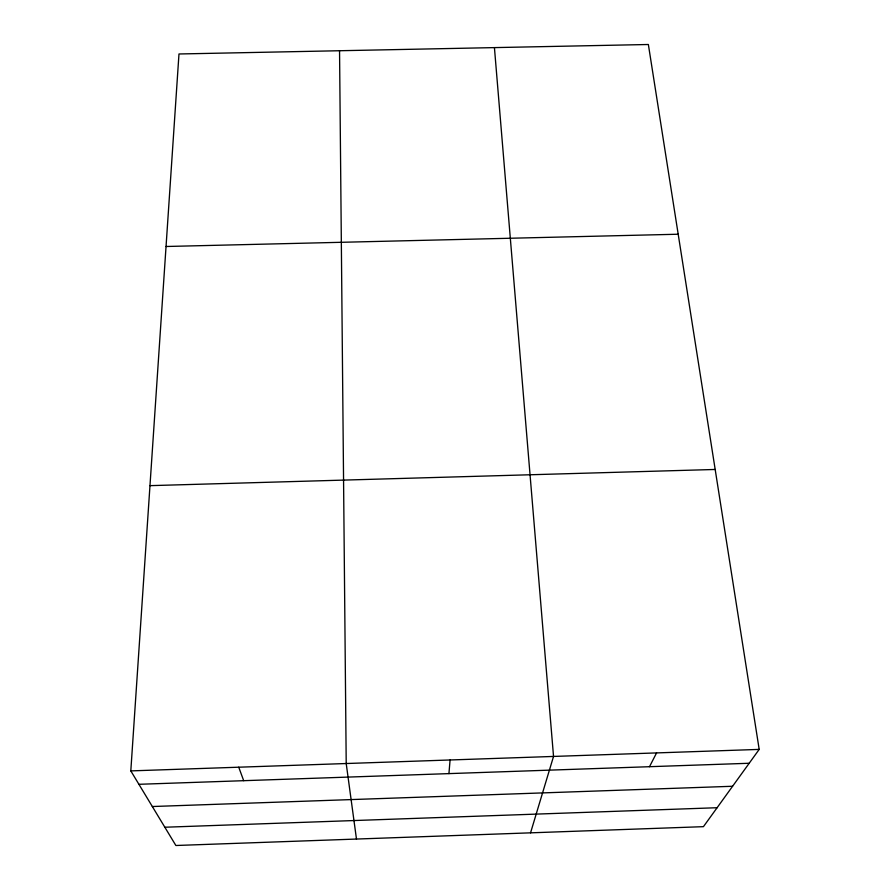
<?xml version="1.0" encoding="UTF-8"?>
<svg xmlns="http://www.w3.org/2000/svg" width="890" height="890" viewBox="0 0 890 890"><rect width="100%" height="100%" fill="white"/><g stroke="black" fill="none" stroke-linecap="round" stroke-linejoin="round"><path stroke-width="1.33" d="M130.808 770.896L178.979 53.979L648.365 44.5L759.192 749.402L703.434 826.665L175.875 845.5L130.808 770.896L759.192 749.402M448.927 773.61L450.084 759.971M530.551 832.84L553.536 756.433L494.428 47.615M649.5 766.702L656.575 752.907M138.907 784.301L749.18 763.264M152.335 806.529L732.581 786.27M164.85 827.233L717.106 807.72M149.976 485.651L715.182 469.464M166.052 246.497L678.191 234.226M238.743 767.202L243.693 780.686M356.478 839.059L346.21 763.531L339.546 50.741"/></g></svg>
